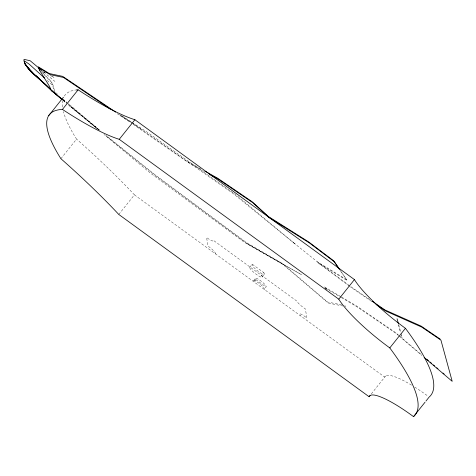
<?xml version="1.0" encoding="UTF-8"?>
<svg xmlns="http://www.w3.org/2000/svg" width="476" height="476" viewBox="0 0 476 476"><rect width="100%" height="100%" fill="white"/><g stroke="black" fill="none" stroke-linecap="round" stroke-linejoin="round"><path stroke-width="0.36" stroke-dasharray="2.38 1.78" d="M60.898 158.698L76.553 139.105A270.677 54.365 38.6 0 1 63.433 111.545M118.78 214.45L134.434 194.857A229.694 46.136 38.6 0 0 76.553 139.105M249.674 267.399L252.256 264.216L263.811 272.629L261.574 275.425A7.925 1.595 38.6 0 1 256.32 274.396A7.925 1.595 38.6 0 1 250.019 267.012M253.696 280.602L255.558 278.27M255.886 279.602L254.017 281.935A6.825 1.368 38.6 0 1 258.635 282.952A6.825 1.368 38.6 0 1 264.126 289.295L265.995 286.963A6.825 1.368 38.6 0 0 260.497 280.62A6.825 1.368 38.6 0 0 255.886 279.602L265.995 286.963M262.086 277.097L264.323 274.295M371.339 393.878L385.614 376.016M341.584 304.795L327.542 302.046L281.965 263.18L246.604 242.718L154.516 174.406L106.273 135.612M343.071 306.014L328.327 303.129L282.744 264.263L247.383 243.801L155.301 175.489L104.756 134.845M43.34 71.983L45.339 72.822M43.251 71.757L45.149 72.763M50.206 75.428L53.996 77.433L52.116 76.338M187.722 161.632L201.342 169.176M204.722 171.693L188.502 162.715L131.352 123.052M247.383 243.801L301.605 274.801L244.527 242.397L150.047 172.812L104.06 134.434M340.721 296.572L324.073 286.742L326.839 289.212M341.363 296.953L356.09 305.646L395.229 332.337L421.076 354.376M325.495 288.206L340.864 297.274M341.506 297.655L356.869 306.728L396.014 333.42L398.257 335.336M293.579 242.73L317.236 261.746L346.463 279.537L339.424 269.238M122.07 115.989L131.388 121.999M132.013 122.397L147.554 132.423L235.995 194.916M119.446 114.668L132.417 123.23M133.036 123.635L233.139 193.512L295.168 244.021L236.512 195.315M120.69 115.418L131.186 122.38M131.804 122.79L142.3 129.752M117.15 113.639L130.733 122.647M350.919 286.748L370.364 300.011M371.756 301.504L350.52 286.957M134.434 194.857L384.775 377.147A57.721 11.597 38.6 0 1 411.722 385.233M317.236 261.746L349.735 285.874M349.925 286.516L318.022 262.829L347.242 280.62L340.62 270.927M98.972 129.906L66.634 103.441M98.96 129.894L69.841 106.065L97.794 129.234M62.951 100.037L66.932 103.322M63.005 100.079L66.366 102.858M43.703 72.066L54.942 81.467M100.031 130.454L67.443 102.947M98.562 129.645L67.122 103.06M63.29 100.597L66.075 102.965M398.823 335.812L421.861 355.459M55.305 92.308L54.204 91.338L51.676 82.104L41.876 71.971M55.859 92.79L58.613 95.212M63.028 99.079L66.89 102.465M63.26 99.674L66.569 102.578M325.411 288.319L326.518 289.307M344.773 305.58L345.879 306.568M47.195 80.438L53.187 85.859M41.65 72.037L52.455 83.187L54.984 92.421M398.793 325.066L400.899 332.766M401.095 333.468L402.244 337.668M398.138 324.364L400.233 332.028M401.072 335.128L401.458 336.586M215.586 253.946A8.068 1.618 38.6 0 0 208 246.08L206.566 237.441A7.634 1.535 38.6 0 0 213.325 240.297L296.613 300.939A8.473 1.702 38.6 0 0 305.372 308.918L306.895 318.093A6.932 1.392 38.6 0 0 300.909 314.118A6.932 1.392 38.6 0 0 300.183 315.546M414.721 387.089A57.721 11.597 38.6 0 1 428.073 396.216M62.576 107.07A270.677 54.365 38.6 0 1 62.659 100.573M64.325 96.11A270.677 54.365 38.6 0 1 75.357 90.053M263.811 272.629A7.925 1.595 38.6 0 1 258.557 271.594A7.925 1.595 38.6 0 1 252.256 264.216"/><path stroke-width="0.71" d="M48.665 115.704L63.403 97.259M425.032 402.214L413.519 416.625A57.721 11.597 38.6 0 0 369.12 396.74L118.78 214.45A229.694 46.136 38.6 0 0 60.898 158.698A270.677 54.365 38.6 0 1 62.451 109.415L78.112 89.821A133.506 26.817 38.6 0 0 134.91 119.726L354.436 279.585A64.01 12.858 38.6 0 0 405.439 328.315A300.207 60.297 38.6 0 1 429.179 397.032L425.955 401.066M62.451 109.415A133.506 26.817 38.6 0 0 119.25 139.319L134.91 119.726M413.519 416.625A300.207 60.297 38.6 0 0 389.784 347.908A64.01 12.858 38.6 0 1 338.781 299.178L354.436 279.585M389.784 347.908L405.439 328.315M369.12 396.74L370.036 395.586M205.233 171.33L217.562 178.155L252.107 201.711L268.262 216.443L308.638 241.891L333.628 260.759L339.424 269.238M209.261 174.21L218.341 179.238L252.887 202.794L269.047 217.526L309.418 242.974L334.408 261.842L339.376 269.113M115.751 112.146L62.689 76.368L49.337 73.56L38.264 66.813L38.842 68.925L39.853 69.942M110.355 109.135L63.469 77.451L50.117 74.643L39.044 67.895L39.627 70.008M440.157 339.085L421.082 326.078L384.947 309.953L372.184 301.254M376.004 304.408L385.733 311.036L421.861 327.161L440.937 340.167L452.2 381.335L424.104 357.375M119.25 139.319L338.781 299.178M44.47 77.975L29.22 64.183L24.579 61.017L24.157 61.571C29.137 74.286 43.661 80.45 51.777 90.803L62.38 99.567M51.777 90.803L61.88 99.151M38.645 67.836L30.214 60.779L24.228 59.375L23.8 59.934L24.966 64.195M52.717 91.588L29.286 69.627L25.002 63.79L30.184 70.555L52.717 91.588L62.177 99.645M426.698 359.166L428.382 360.606M430.066 362.046L431.75 363.48M433.44 364.919L434.564 365.877M436.807 367.793L437.932 368.751M442.989 373.065L444.114 374.023M32.826 72.757L25.365 64.569L30.184 70.555L25.746 65.277M35.599 75.214L39.472 78.659M38.764 68.104L42.239 71.412M39.502 70.168L49.742 86.727L50.652 89.167M397.073 318.771L398.412 323.668M76.017 89.976A270.677 54.365 38.6 0 1 78.112 89.821"/></g></svg>
